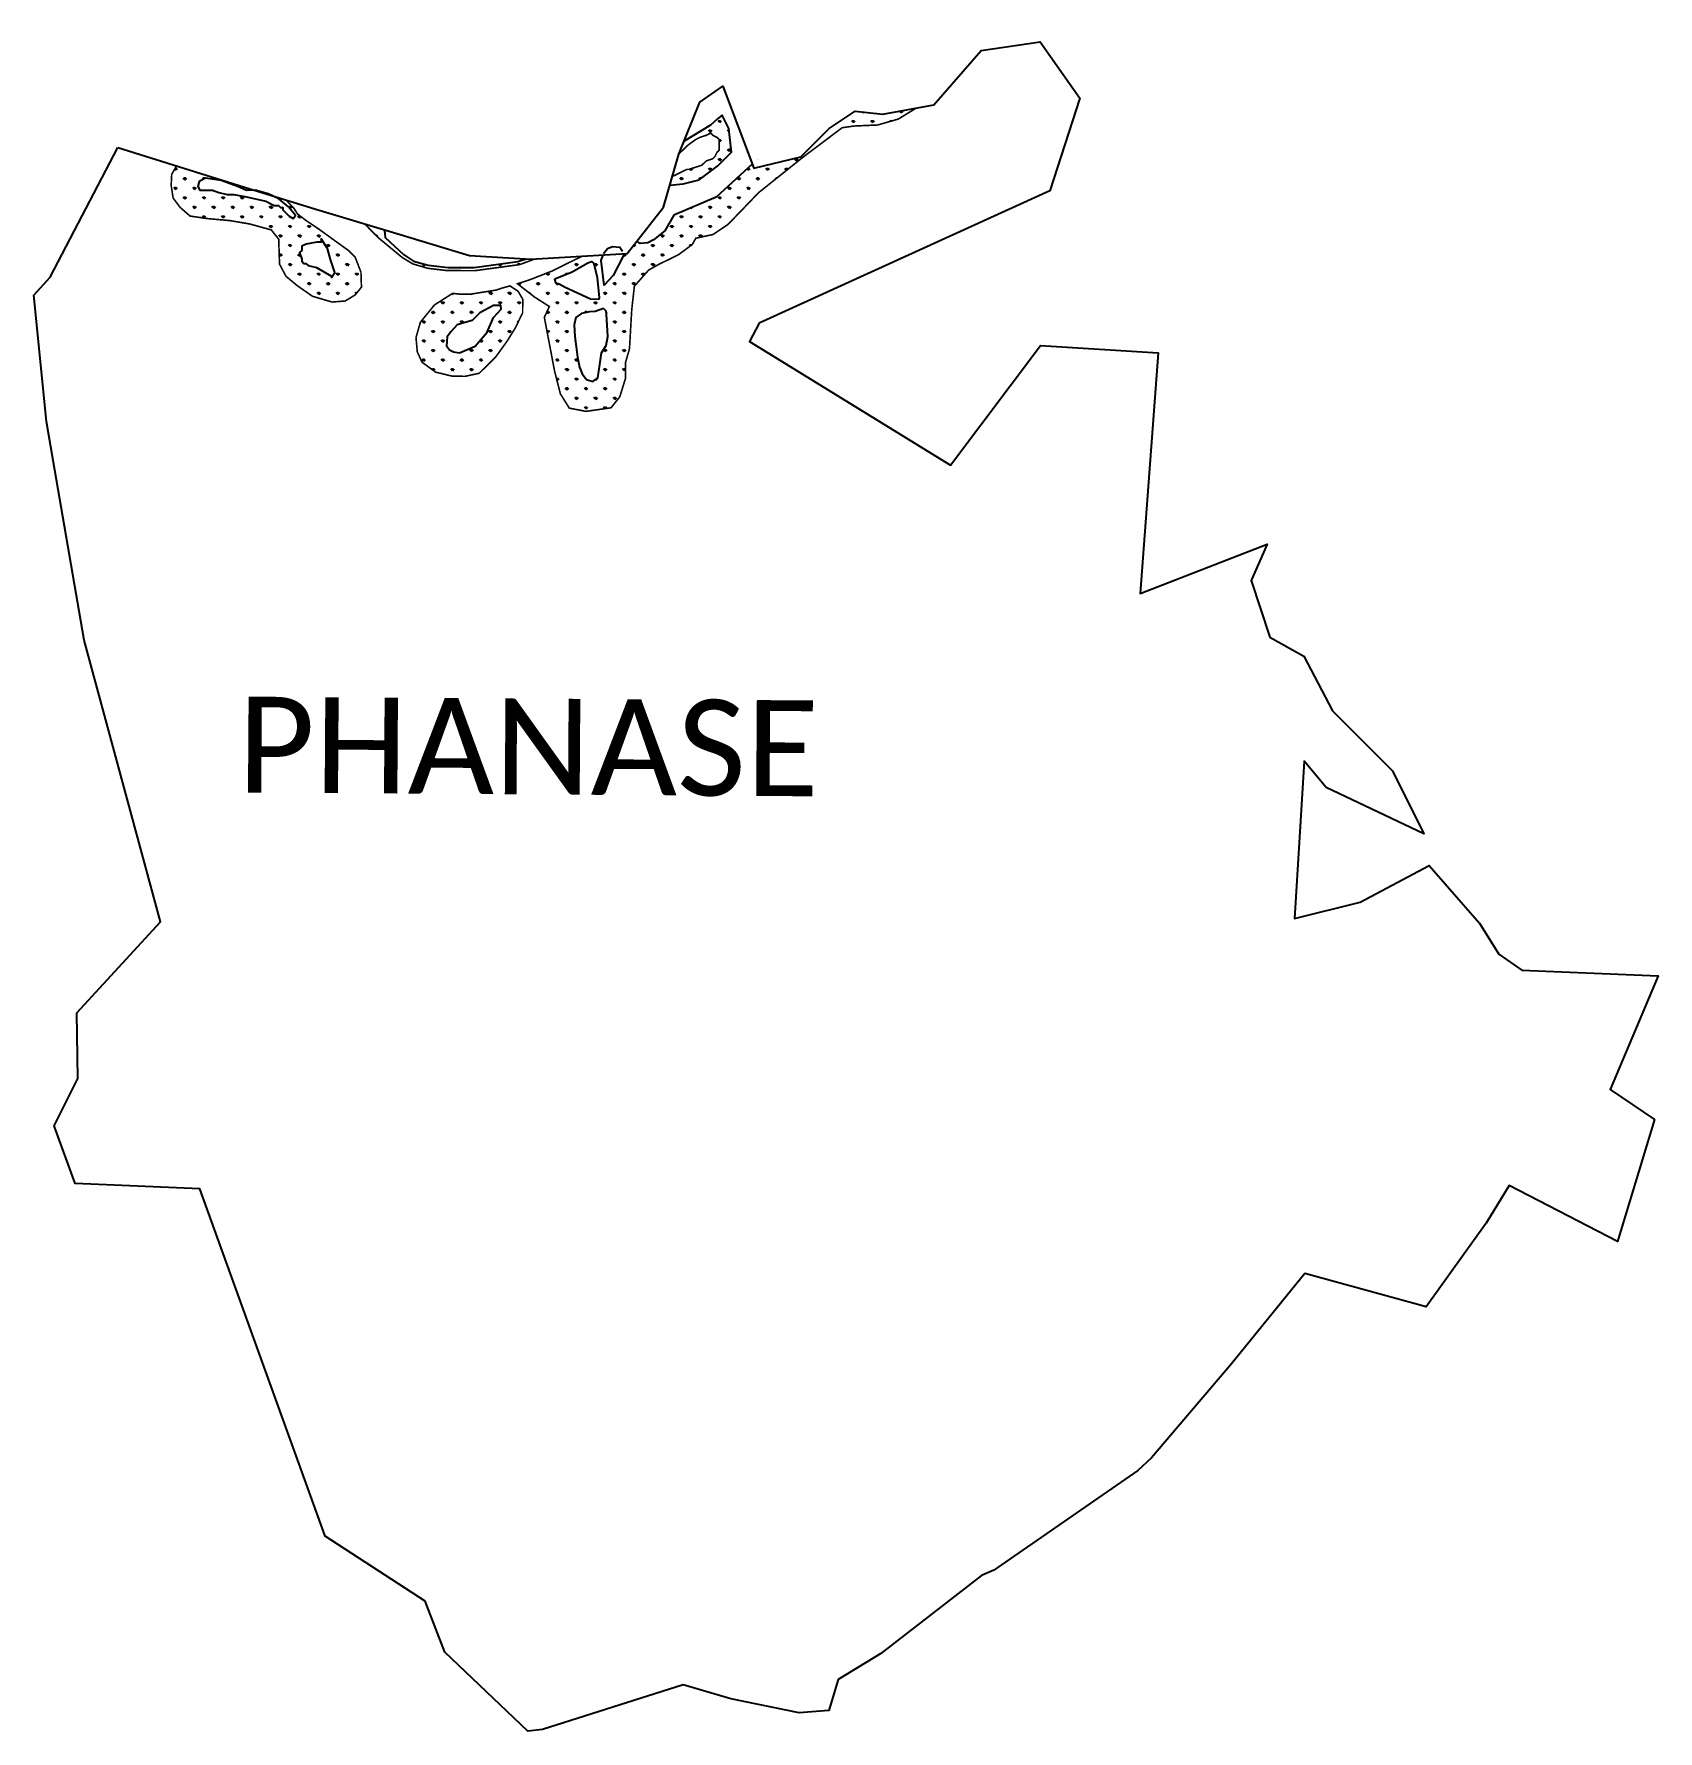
# Model space of a CAD drawing. Header units: metres. Extents: x 324603 to 327658, y 1815493 to 1818687.
import ezdxf

# ---------------------------------------------------------------- set-up
doc = ezdxf.new("R2010")
doc.units = ezdxf.units.M
doc.layers.add('MANGROOVES BUFFER ZONE', color=120, linetype='Continuous')
doc.layers.add('VILLAGE NAME', color=250, linetype='Continuous')

msp = doc.modelspace()

# ---------------------------------------------------------------- hatches: boundary and pattern name
at = {"layer": 'MANGROOVES BUFFER ZONE'}
h = msp.add_hatch(dxfattribs=at)
h.set_pattern_fill('GRASS', color=256)
h.paths.add_polyline_path([(325886.3, 1818379.4), (325807, 1818345.8), (325790.1, 1818315.9), (325768.9, 1818299.1), (325758.1, 1818293.7), (325743.5, 1818292.1), (325728.8, 1818302.9), (325729.9, 1818323), (325759.2, 1818368.1), (325780.4, 1818395.2), (325793.4, 1818401.2), (325824.4, 1818404.4), (325854.3, 1818412), (325889.6, 1818438.1), (325915.7, 1818464.1), (325910.2, 1818508.7), (325897.7, 1818533.6), (325889, 1818526.6), (325876, 1818514.6), (325825, 1818484.2), (325803.8, 1818463.1), (325791.8, 1818457.6), (325784.8, 1818463.1), (325791.3, 1818496.4), (325827.1, 1818548.5), (325871.7, 1818597.4), (325941.8, 1818659.4), (325986.3, 1818680), (326022.7, 1818686.5), (326044.4, 1818682.7), (326071.6, 1818680), (326113.4, 1818679.5), (326152.5, 1818679.5), (326185.1, 1818676.2), (326199.2, 1818658.3), (326219.9, 1818616), (326222.1, 1818593.7), (326211.7, 1818577.4), (326184.6, 1818564.9), (326145.5, 1818566), (326133.5, 1818570.9), (326082.4, 1818541.9), (325979.2, 1818463.8)], flags=16)
h.paths.add_polyline_path([(325710.1, 1818277.9), (325712.5, 1818269.4), (325692.8, 1818232.1), (325676.2, 1818213.9), (325670.1, 1818260.3), (325674.9, 1818273.5), (325682, 1818283), (325691.8, 1818286.7), (325705.7, 1818285.3)], flags=16)
h.paths.add_polyline_path([(325656.8, 1818254.8), (325662.6, 1818228), (325666.7, 1818190.1), (325665, 1818186.7), (325650.1, 1818187.3), (325602.3, 1818209.4), (325591.4, 1818215.5), (325585, 1818217.8), (325583.3, 1818226), (325615.8, 1818239.2), (325645.3, 1818255.8), (325652.4, 1818258.5)], flags=16)
h.paths.add_polyline_path([(325679.6, 1818164.9), (325680.6, 1818159.4), (325683, 1818117.4), (325679.9, 1818100.5), (325671.1, 1818086.6), (325667.7, 1818064.6), (325664.3, 1818039.2), (325654.8, 1818032.7), (325642.6, 1818036.1), (325634.5, 1818047.3), (325629.4, 1818059.5), (325626, 1818078.5), (325620.9, 1818117.4), (325619.2, 1818139.5), (325622.6, 1818153.3), (325633.1, 1818160.8), (325648.1, 1818163.5), (325659.2, 1818164.5), (325674.8, 1818169.9)], flags=16)
h.paths.add_polyline_path([(326260.6, 1818546.4), (326199.8, 1818535.3), (326147.9, 1818541.2), (326099.3, 1818508.8), (326045.6, 1818455.3), (325957.3, 1818434.2), (325954.6, 1818441.4), (325979.2, 1818463.8), (326082.4, 1818541.9), (326133.5, 1818570.9), (326145.5, 1818566), (326184.6, 1818564.9), (326211.7, 1818577.4), (326222.1, 1818593.7), (326219.9, 1818616), (326199.2, 1818658.3), (326185.1, 1818676.2), (326152.5, 1818679.5), (326113.4, 1818679.5), (326071.6, 1818680), (326044.4, 1818682.7), (326022.7, 1818686.5), (325986.3, 1818680), (325941.8, 1818659.4), (325871.7, 1818597.4), (325827.1, 1818548.5), (325791.3, 1818496.4), (325784.8, 1818463.1), (325791.8, 1818457.6), (325803.8, 1818463.1), (325825, 1818484.2), (325826.1, 1818484.9), (325816.4, 1818460.7), (325823.8, 1818468), (325831.9, 1818476), (325848.1, 1818488), (325856.1, 1818492), (325868.2, 1818495.9), (325876.3, 1818499.9), (325880.3, 1818495.9), (325888.3, 1818491.8), (325892.3, 1818487.8), (325892.3, 1818483.7), (325892.3, 1818479.7), (325892.2, 1818467.6), (325888.1, 1818463.6), (325884.1, 1818455.6), (325880, 1818451.6), (325868, 1818447.7), (325859.9, 1818439.7), (325835.7, 1818431.8), (325831.7, 1818431.8), (325823.6, 1818427.8), (325815.6, 1818423.9), (325807.5, 1818419.9), (325804.3, 1818418.8), (325799.4, 1818401.8), (325793.4, 1818401.2), (325780.4, 1818395.2), (325759.2, 1818368.1), (325729.9, 1818323), (325728.8, 1818302.9), (325737.3, 1818296.6), (325719.3, 1818273.7), (325711.4, 1818273.2), (325710.1, 1818277.9), (325705.7, 1818285.3), (325691.8, 1818286.7), (325682, 1818283), (325674.9, 1818273.5), (325673.9, 1818270.9), (325634.8, 1818268.6), (325585.4, 1818244.2), (325577.3, 1818240.2), (325537, 1818224.4), (325512.9, 1818216.5), (325544.8, 1818191.6), (325572.8, 1818173.7), (325563.4, 1818153.4), (325582.8, 1818051.5), (325593.6, 1818009.3), (325610.4, 1817982.5), (325641.8, 1817976.4), (325688.8, 1817983.2), (325705.2, 1818003.6), (325716, 1818038.3), (325716.2, 1818068.9), (325723.5, 1818093.8), (325727.8, 1818167.4), (325732.7, 1818211.9), (325759.5, 1818242.2), (325777.7, 1818252.5), (325815.5, 1818271), (325841.6, 1818290.3), (325848.4, 1818302.2), (325880.7, 1818309.2), (325908.8, 1818328.1), (325937.4, 1818357.7), (325966.5, 1818388), (326050.9, 1818455.4), (326123.6, 1818510.1), (326146.3, 1818513.3), (326190.2, 1818515.2), (326229, 1818526.3), (326260.4, 1818545.5)])
h = msp.add_hatch(dxfattribs=at)
h.set_pattern_fill('GRASS', color=256)
h.paths.add_polyline_path([(324911.8, 1818399.7), (324914.2, 1818408.7), (324925.9, 1818415.1), (324955.8, 1818410.7), (324986, 1818399.3), (325003.4, 1818392), (325019.8, 1818392.3), (325044, 1818385.9), (325064.1, 1818376.2), (325081.9, 1818361.4), (325095.3, 1818344.7), (325091.2, 1818339.6), (325083.4, 1818343.5), (325071.4, 1818355.7), (325071.5, 1818359.7), (325067.4, 1818359.7), (325063.4, 1818363.8), (325055.4, 1818363.8), (325039.4, 1818371.9), (325003.2, 1818380.2), (324979.1, 1818384.3), (324967.1, 1818384.4), (324951, 1818388.5), (324939, 1818392.6), (324915.6, 1818392.7)], flags=16)
h.paths.add_polyline_path([(325107.2, 1818287.1), (325115.3, 1818291.1), (325135.4, 1818295), (325143.5, 1818295), (325143.5, 1818301), (325155.4, 1818283), (325161.4, 1818261.9), (325169.2, 1818237.7), (325163.2, 1818228.5), (325163.2, 1818230.5), (325135.1, 1818246.8), (325119.1, 1818250.9), (325115.1, 1818254.9), (325111.1, 1818254.9), (325107.1, 1818259), (325107.1, 1818263), (325103.1, 1818275.1), (325107.2, 1818279.1)], flags=16)
h.paths.add_polyline_path([(324999.2, 1818398.2), (324874.7, 1818437.2), (324870.9, 1818437.2), (324862.5, 1818422.3), (324861.5, 1818401.5), (324865.2, 1818377.8), (324878.2, 1818360.3), (324897.2, 1818343.8), (324929.1, 1818339.2), (324972.2, 1818335.3), (325009.2, 1818329), (325049.9, 1818317.8), (325063.8, 1818300.3), (325065.3, 1818253.5), (325077.5, 1818230.5), (325098.8, 1818212.8), (325127.4, 1818192.9), (325164.3, 1818182.1), (325188.9, 1818184.1), (325207.6, 1818195.5), (325219.4, 1818210.1), (325218.5, 1818238.2), (325207.6, 1818266.4), (325199.6, 1818274.5), (325195.6, 1818278.6), (325167.6, 1818298.8), (325139.6, 1818319.1), (325115.5, 1818335.3), (325099.5, 1818347.5), (325091.6, 1818359.6), (325087.6, 1818363.6), (325079.6, 1818371.7), (325076.9, 1818374.4), (325052.1, 1818382), (325044, 1818385.9), (325019.8, 1818392.3), (325018.6, 1818392.3)])
h = msp.add_hatch(dxfattribs=at)
h.set_pattern_fill('GRASS', color=256)
h.paths.add_polyline_path([(325545.7, 1818263.2), (325538.3, 1818262.7), (325529.4, 1818263.3), (325513.3, 1818258.3), (325431.5, 1818247.3), (325382.2, 1818247), (325345.2, 1818251.2), (325317.5, 1818259.3), (325298.4, 1818271.3), (325264.3, 1818303.7), (325263, 1818317), (325262.4, 1818318.2), (325226.2, 1818329.1), (325228.1, 1818326.6), (325252, 1818302.4), (325296.1, 1818265.9), (325316.1, 1818253.8), (325344.2, 1818245.6), (325380.3, 1818241.3), (325432.6, 1818241.1), (325517.1, 1818252.6)])
h = msp.add_hatch(dxfattribs=at)
h.set_pattern_fill('GRASS', color=256)
h.paths.add_polyline_path([(325522.6, 1818162.1), (325522.8, 1818187.5), (325513.9, 1818202.5), (325498.8, 1818212.5), (325484.7, 1818208.6), (325472.6, 1818204.6), (325424.3, 1818196.9), (325404.2, 1818197), (325390.8, 1818198.4), (325356.7, 1818176.6), (325330.2, 1818144.1), (325322, 1818115.3), (325324.4, 1818088.6), (325333.2, 1818069), (325359, 1818050.2), (325389.5, 1818042.8), (325414.1, 1818042.3), (325440.9, 1818048.1), (325471.6, 1818078.4), (325493, 1818108), (325509.3, 1818134.2)])
h.paths.add_polyline_path([(325380.7, 1818116.5), (325387.5, 1818125.9), (325399.6, 1818139.4), (325416.1, 1818144.4), (325427.6, 1818147.1), (325442.1, 1818161.6), (325467.7, 1818175.7), (325481.8, 1818175.4), (325482.5, 1818169), (325467.7, 1818153.2), (325455.9, 1818125.2), (325433.6, 1818099.3), (325404, 1818086.8), (325392.5, 1818088.5), (325385.1, 1818092.5), (325379.4, 1818100)], flags=16)

# ---------------------------------------------------------------- linework, layer by layer
at = {"color": 3}
msp.add_lwpolyline([(324761.1, 1818472.8), (324999.2, 1818398.2), (325133.7, 1818357), (325286.2, 1818311.1), (325422.9, 1818269.9), (325538.3, 1818262.7), (325719.3, 1818273.7), (325787.5, 1818360.6), (325816.3, 1818460.4), (325855.6, 1818558.3), (325899.4, 1818588.5), (325957.3, 1818434.2), (326045.6, 1818455.3), (326099.3, 1818508.8), (326147.9, 1818541.2), (326199.8, 1818535.3), (326296.2, 1818552.9), (326384.9, 1818655.1), (326496.2, 1818671.8), (326570.7, 1818565.5), (326514.1, 1818391.4), (326262.3, 1818276.7), (325967.6, 1818142.5), (325949, 1818107.8), (326327.6, 1817875.2), (326496.6, 1818100.5), (326717.8, 1818086.4), (326684.3, 1817633.5), (326923.2, 1817726.4), (326893.1, 1817657.9), (326928.2, 1817551.4), (326991.9, 1817515.6), (327045.9, 1817413.2), (327158.4, 1817300.3), (327217.7, 1817181.8), (327094.5, 1817239.9), (327033.9, 1817268.6), (326992.5, 1817318.4), (326974.2, 1817022.1), (327098.1, 1817052.7), (327227.5, 1817122), (327322.1, 1817013.2), (327358.8, 1816955.1), (327402, 1816924.8), (327658.2, 1816914.1), (327568.2, 1816700.7), (327651.2, 1816643.8), (327581.6, 1816414.5), (327378.4, 1816520), (327334.8, 1816449.1), (327222.3, 1816291.6), (326993.6, 1816354.1), (326856.1, 1816184.2), (326780.7, 1816095.9), (326705.2, 1816007.6), (326679.6, 1815983.8), (326414.9, 1815800.4), (326408.7, 1815796.1), (326385.9, 1815786.2), (326196.6, 1815639.2), (326116.3, 1815590.2), (326098.5, 1815532.3), (326042.9, 1815527.5), (325914.1, 1815554.2), (325824.7, 1815580.4), (325560, 1815496.1), (325532.2, 1815493.4), (325376.2, 1815641.6), (325339.2, 1815738), (325151.2, 1815860.1), (324915.6, 1816513.8), (324680.7, 1816523.5), (324641.2, 1816632.2), (324686.1, 1816721), (324684.3, 1816845), (324841.4, 1817015.8), (324697.7, 1817546), (324639.7, 1817883.8), (324627, 1817957.4), (324603.4, 1818195), (324634, 1818228.9), (324761.1, 1818472.8)], dxfattribs=at)
at = {"layer": 'MANGROOVES BUFFER ZONE', "const_width": 3.02, "flags": 128}
for points in [[(325634.8, 1818268.6), (325585.4, 1818244.2), (325577.3, 1818240.2), (325537, 1818224.4), (325512.9, 1818216.5), (325544.8, 1818191.6), (325572.8, 1818173.7), (325563.4, 1818153.4), (325582.8, 1818051.5), (325593.6, 1818009.3), (325610.4, 1817982.5), (325641.8, 1817976.4), (325688.8, 1817983.2), (325705.2, 1818003.6), (325716, 1818038.3), (325716.2, 1818068.9), (325723.5, 1818093.8), (325727.8, 1818167.4), (325732.7, 1818211.9), (325759.5, 1818242.2), (325777.7, 1818252.5), (325815.5, 1818271), (325841.6, 1818290.3), (325848.4, 1818302.2), (325880.7, 1818309.2), (325908.8, 1818328.1), (325937.4, 1818357.7), (325966.5, 1818388), (326050.9, 1818455.4), (326123.6, 1818510.1), (326146.3, 1818513.3), (326190.2, 1818515.2), (326229, 1818526.3), (326260.4, 1818545.5), (326260.6, 1818546.4)], [(325816.4, 1818460.7), (325823.8, 1818468), (325831.9, 1818476), (325848.1, 1818488), (325856.1, 1818492), (325868.2, 1818495.9), (325876.3, 1818499.9), (325880.3, 1818495.9), (325888.3, 1818491.8), (325892.3, 1818487.8), (325892.3, 1818483.7), (325892.3, 1818479.7), (325892.2, 1818467.6), (325888.1, 1818463.6), (325884.1, 1818455.6), (325880, 1818451.6), (325868, 1818447.7), (325859.9, 1818439.7), (325835.7, 1818431.8), (325831.7, 1818431.8), (325823.6, 1818427.8), (325815.6, 1818423.9), (325807.5, 1818419.9), (325804.3, 1818418.8)], [(324871, 1818437.2), (324870.9, 1818437.2), (324862.5, 1818422.3), (324861.5, 1818401.5), (324865.2, 1818377.8), (324878.2, 1818360.3), (324897.2, 1818343.8), (324929.1, 1818339.2), (324972.2, 1818335.3), (325009.2, 1818329), (325049.9, 1818317.8), (325063.8, 1818300.3), (325065.3, 1818253.5), (325077.5, 1818230.5), (325098.8, 1818212.8), (325127.4, 1818192.9), (325164.3, 1818182.1), (325188.9, 1818184.1), (325207.6, 1818195.5), (325219.4, 1818210.1), (325218.5, 1818238.2), (325207.6, 1818266.4), (325199.6, 1818274.5), (325195.6, 1818278.6), (325167.6, 1818298.8), (325139.6, 1818319.1), (325115.5, 1818335.3), (325099.5, 1818347.5), (325091.6, 1818359.6), (325087.6, 1818363.6), (325079.6, 1818371.7), (325076.9, 1818374.4)], [(324873.2, 1818437.2), (324871, 1818437.2)], [(325226.2, 1818329.1), (325228.1, 1818326.6), (325252, 1818302.4), (325296.1, 1818265.9), (325316.1, 1818253.8), (325344.2, 1818245.6), (325380.3, 1818241.3), (325432.6, 1818241.1), (325517.1, 1818252.6), (325545.7, 1818263.2)]]:
    msp.add_lwpolyline(points, dxfattribs=at)
at = {"layer": 'MANGROOVES BUFFER ZONE'}
for points in [[(325799.4, 1818401.8), (325824.4, 1818404.4), (325854.3, 1818412), (325889.6, 1818438.1), (325915.7, 1818464.1), (325910.2, 1818508.7), (325897.7, 1818533.6), (325889, 1818526.6), (325876, 1818514.6), (325826.1, 1818484.9)], [(325954.6, 1818441.4), (325886.3, 1818379.4), (325807, 1818345.8), (325790.1, 1818315.9), (325768.9, 1818299.1), (325758.1, 1818293.7), (325743.5, 1818292.1), (325737.3, 1818296.6)], [(325262.4, 1818318.2), (325263, 1818317), (325264.3, 1818303.7), (325298.4, 1818271.3), (325317.5, 1818259.3), (325345.2, 1818251.2), (325382.2, 1818247), (325431.5, 1818247.3), (325513.3, 1818258.3), (325529.4, 1818263.3)], [(325711.4, 1818273.2), (325712.5, 1818269.4), (325692.8, 1818232.1), (325676.2, 1818213.9), (325670.1, 1818260.3), (325673.9, 1818270.9)], [(325674.9, 1818273.5), (325682, 1818283), (325691.8, 1818286.7), (325705.7, 1818285.3), (325710.1, 1818277.9)]]:
    msp.add_lwpolyline(points, dxfattribs=at)
for points in [[(324986, 1818399.3), (324955.8, 1818410.7), (324925.9, 1818415.1), (324914.2, 1818408.7), (324911.8, 1818399.7), (324915.6, 1818392.7), (324939, 1818392.6), (324951, 1818388.5), (324967.1, 1818384.4), (324979.1, 1818384.3), (325003.2, 1818380.2), (325039.4, 1818371.9), (325055.4, 1818363.8), (325063.4, 1818363.8), (325067.4, 1818359.7), (325071.5, 1818359.7), (325071.4, 1818355.7), (325083.4, 1818343.5), (325091.2, 1818339.6), (325095.3, 1818344.7), (325081.9, 1818361.4), (325064.1, 1818376.2), (325044, 1818385.9), (325019.8, 1818392.3), (325003.4, 1818392)], [(325161.4, 1818261.9), (325155.4, 1818283), (325143.5, 1818301), (325143.5, 1818295), (325135.4, 1818295), (325115.3, 1818291.1), (325107.2, 1818287.1), (325107.2, 1818279.1), (325103.1, 1818275.1), (325107.1, 1818263), (325107.1, 1818259), (325111.1, 1818254.9), (325115.1, 1818254.9), (325119.1, 1818250.9), (325135.1, 1818246.8), (325163.2, 1818230.5), (325163.2, 1818228.5), (325169.2, 1818237.7)], [(325583.3, 1818226), (325615.8, 1818239.2), (325645.3, 1818255.8), (325652.4, 1818258.5), (325656.8, 1818254.8), (325662.6, 1818228), (325666.7, 1818190.1), (325665, 1818186.7), (325650.1, 1818187.3), (325602.3, 1818209.4), (325591.4, 1818215.5), (325585, 1818217.8), (325585, 1818217.8)], [(325404, 1818086.8), (325433.6, 1818099.3), (325455.9, 1818125.2), (325467.7, 1818153.2), (325482.5, 1818169), (325481.8, 1818175.4), (325467.7, 1818175.7), (325442.1, 1818161.6), (325427.6, 1818147.1), (325416.1, 1818144.4), (325399.6, 1818139.4), (325387.5, 1818125.9), (325380.7, 1818116.5), (325379.4, 1818100), (325385.1, 1818092.5), (325392.5, 1818088.5)], [(325674.8, 1818169.9), (325659.2, 1818164.5), (325648.1, 1818163.5), (325633.1, 1818160.8), (325622.6, 1818153.3), (325619.2, 1818139.5), (325620.9, 1818117.4), (325626, 1818078.5), (325629.4, 1818059.5), (325634.5, 1818047.3), (325642.6, 1818036.1), (325654.8, 1818032.7), (325664.3, 1818039.2), (325667.7, 1818064.6), (325671.1, 1818086.6), (325679.9, 1818100.5), (325683, 1818117.4), (325680.6, 1818159.4), (325679.6, 1818164.9)]]:
    msp.add_lwpolyline(points, close=True, dxfattribs=at)
at = {"layer": 'MANGROOVES BUFFER ZONE', "const_width": 3.02, "flags": 128}
msp.add_lwpolyline([(325493, 1818108), (325509.3, 1818134.2), (325522.6, 1818162.1), (325522.8, 1818187.5), (325513.9, 1818202.5), (325498.8, 1818212.5), (325484.7, 1818208.6), (325472.6, 1818204.6), (325424.3, 1818196.9), (325404.2, 1818197), (325390.8, 1818198.4), (325356.7, 1818176.6), (325330.2, 1818144.1), (325322, 1818115.3), (325324.4, 1818088.6), (325333.2, 1818069), (325359, 1818050.2), (325389.5, 1818042.8), (325414.1, 1818042.3), (325440.9, 1818048.1), (325471.6, 1818078.4)], close=True, dxfattribs=at)

# ---------------------------------------------------------------- texts
at = {"layer": 'VILLAGE NAME', "insert": (324987, 1817439.8), "char_height": 180.345, "attachment_point": 1, "rotation": 359.6139}
msp.add_mtext_dynamic_manual_height_columns('{\\fCalibri|b0|i0|c0|p34;PHANASE}', width=1779.605, gutter_width=901.7, heights=[0], dxfattribs=at)
msp.add_mtext_dynamic_manual_height_columns('{\\fCalibri|b0|i0|c0|p34;PHANASE}', width=1779.605, gutter_width=901.7, heights=[0], dxfattribs=at)

doc.saveas('drawing.dxf')
